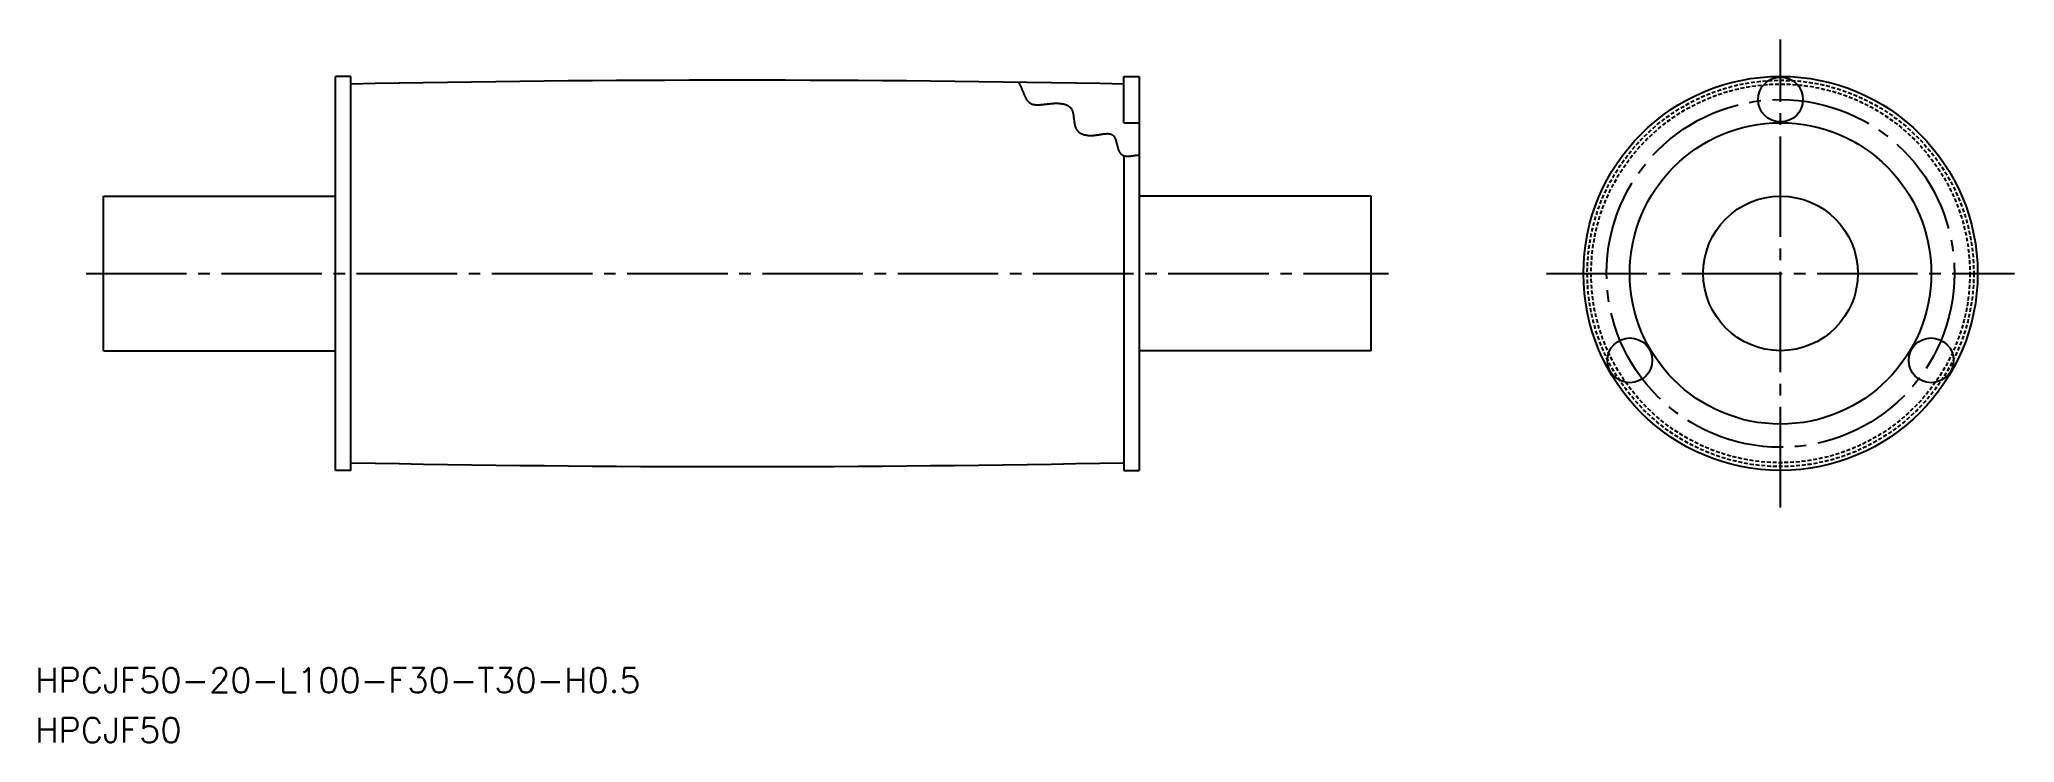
# Model space of a CAD drawing. Extents: x 51 to 306, y 137 to 228.
import ezdxf

# ---------------------------------------------------------------- set-up
doc = ezdxf.new("R2010")
doc.units = 0
doc.linetypes.add('CENTER', pattern=[17.5, 13, -1.5, 1.5, -1.5])
doc.linetypes.add('DASHED', pattern=[0.75, 0.5, -0.25])
doc.layers.get('0').update_dxf_attribs({"linetype": 'CONTINUOUS'})
doc.layers.add('CENTER', color=1, linetype='CENTER')
doc.styles.get("Standard").update_dxf_attribs({"font": 'txt.shx', "bigfont": '@extfont2.shx'})

msp = doc.modelspace()

# ---------------------------------------------------------------- linework, layer by layer
at = {"color": 7, "linetype": 'CONTINUOUS'}
for p, q in [((88.79, 172.43), (88.79, 223.43)), ((90.79, 223.43), (88.79, 223.43)), ((90.79, 172.43), (90.79, 223.43)), ((190.79, 217.43), (190.79, 223.43)), ((190.79, 223.43), (192.79, 223.43)), ((192.79, 223.43), (192.79, 172.43)), ((190.79, 217.43), (192.79, 217.43)), ((190.79, 213.18), (190.79, 172.43)), ((58.79, 207.93), (88.79, 207.93)), ((58.79, 187.93), (58.79, 207.93)), ((222.79, 207.93), (192.79, 207.93)), ((222.79, 187.93), (222.79, 207.93)), ((58.79, 187.93), (88.79, 187.93)), ((222.79, 187.93), (192.79, 187.93)), ((90.79, 172.43), (88.79, 172.43)), ((190.79, 172.43), (192.79, 172.43))]:
    msp.add_line(p, q, dxfattribs=at)
at = {"color": 3}
msp.add_polyline3d([(177.14, 222.66, 0), (177.18, 222.6, 0), (177.21, 222.55, 0), (177.25, 222.49, 0), (177.28, 222.43, 0), (177.31, 222.38, 0), (177.34, 222.32, 0), (177.37, 222.26, 0), (177.4, 222.2, 0), (177.43, 222.14, 0), (177.46, 222.09, 0), (177.49, 222.03, 0), (177.51, 221.97, 0), (177.54, 221.91, 0), (177.57, 221.85, 0), (177.59, 221.8, 0), (177.61, 221.74, 0), (177.64, 221.68, 0), (177.66, 221.62, 0), (177.69, 221.57, 0), (177.71, 221.51, 0), (177.73, 221.45, 0), (177.75, 221.4, 0), (177.78, 221.34, 0), (177.8, 221.29, 0), (177.82, 221.23, 0), (177.84, 221.18, 0), (177.86, 221.13, 0), (177.89, 221.07, 0), (177.91, 221.02, 0), (177.93, 220.97, 0), (177.95, 220.92, 0), (177.98, 220.87, 0), (178, 220.82, 0), (178.02, 220.77, 0), (178.05, 220.72, 0), (178.07, 220.67, 0), (178.1, 220.62, 0), (178.12, 220.58, 0), (178.15, 220.53, 0), (178.17, 220.49, 0), (178.2, 220.45, 0), (178.23, 220.4, 0), (178.26, 220.36, 0), (178.29, 220.32, 0), (178.32, 220.28, 0), (178.35, 220.25, 0), (178.38, 220.21, 0), (178.41, 220.17, 0), (178.45, 220.14, 0), (178.48, 220.11, 0), (178.52, 220.08, 0), (178.56, 220.04, 0), (178.59, 220.02, 0), (178.63, 219.99, 0), (178.68, 219.96, 0), (178.72, 219.94, 0), (178.76, 219.91, 0), (178.81, 219.89, 0), (178.85, 219.87, 0), (178.9, 219.85, 0), (178.95, 219.83, 0), (179, 219.82, 0), (179.06, 219.8, 0), (179.11, 219.79, 0), (179.17, 219.78, 0), (179.23, 219.77, 0), (179.29, 219.77, 0), (179.35, 219.76, 0), (179.41, 219.76, 0), (179.48, 219.75, 0), (179.54, 219.75, 0), (179.61, 219.75, 0), (179.68, 219.75, 0), (179.75, 219.75, 0), (179.82, 219.76, 0), (179.89, 219.76, 0), (179.96, 219.76, 0), (180.04, 219.77, 0), (180.11, 219.77, 0), (180.19, 219.78, 0), (180.27, 219.79, 0), (180.34, 219.8, 0), (180.42, 219.8, 0), (180.5, 219.81, 0), (180.58, 219.82, 0), (180.66, 219.83, 0), (180.74, 219.84, 0), (180.82, 219.85, 0), (180.9, 219.86, 0), (180.98, 219.87, 0), (181.06, 219.88, 0), (181.14, 219.88, 0), (181.22, 219.89, 0), (181.3, 219.9, 0), (181.38, 219.91, 0), (181.47, 219.91, 0), (181.55, 219.92, 0), (181.63, 219.93, 0), (181.71, 219.93, 0), (181.78, 219.94, 0), (181.86, 219.94, 0), (181.94, 219.94, 0), (182.02, 219.94, 0), (182.1, 219.94, 0), (182.17, 219.94, 0), (182.25, 219.94, 0), (182.32, 219.94, 0), (182.4, 219.93, 0), (182.47, 219.93, 0), (182.54, 219.92, 0), (182.61, 219.91, 0), (182.68, 219.9, 0), (182.75, 219.89, 0), (182.82, 219.88, 0), (182.89, 219.87, 0), (182.95, 219.86, 0), (183.02, 219.84, 0), (183.08, 219.83, 0), (183.14, 219.81, 0), (183.21, 219.79, 0), (183.26, 219.77, 0), (183.32, 219.75, 0), (183.38, 219.73, 0), (183.43, 219.7, 0), (183.49, 219.68, 0), (183.54, 219.65, 0), (183.59, 219.62, 0), (183.64, 219.59, 0), (183.68, 219.56, 0), (183.73, 219.53, 0), (183.77, 219.49, 0), (183.81, 219.46, 0), (183.85, 219.42, 0), (183.89, 219.38, 0), (183.92, 219.34, 0), (183.95, 219.29, 0), (183.99, 219.25, 0), (184.01, 219.2, 0), (184.04, 219.16, 0), (184.07, 219.11, 0), (184.09, 219.06, 0), (184.11, 219.01, 0), (184.13, 218.95, 0), (184.15, 218.9, 0), (184.17, 218.84, 0), (184.18, 218.79, 0), (184.2, 218.73, 0), (184.21, 218.67, 0), (184.23, 218.61, 0), (184.24, 218.55, 0), (184.25, 218.49, 0), (184.26, 218.43, 0), (184.27, 218.37, 0), (184.28, 218.31, 0), (184.29, 218.25, 0), (184.3, 218.19, 0), (184.3, 218.12, 0), (184.31, 218.06, 0), (184.32, 218, 0), (184.32, 217.93, 0), (184.33, 217.87, 0), (184.34, 217.8, 0), (184.35, 217.74, 0), (184.35, 217.68, 0), (184.36, 217.61, 0), (184.37, 217.55, 0), (184.38, 217.49, 0), (184.39, 217.43, 0), (184.4, 217.36, 0), (184.41, 217.3, 0), (184.42, 217.24, 0), (184.43, 217.18, 0), (184.44, 217.12, 0), (184.46, 217.06, 0), (184.47, 217.01, 0), (184.49, 216.95, 0), (184.51, 216.89, 0), (184.53, 216.84, 0), (184.55, 216.79, 0), (184.57, 216.73, 0), (184.59, 216.68, 0), (184.62, 216.63, 0), (184.65, 216.58, 0), (184.68, 216.54, 0), (184.71, 216.49, 0), (184.74, 216.45, 0), (184.78, 216.41, 0), (184.81, 216.36, 0), (184.85, 216.32, 0), (184.89, 216.29, 0), (184.93, 216.25, 0), (184.98, 216.21, 0), (185.02, 216.18, 0), (185.07, 216.15, 0), (185.12, 216.12, 0), (185.17, 216.09, 0), (185.22, 216.06, 0), (185.27, 216.03, 0), (185.32, 216.01, 0), (185.38, 215.98, 0), (185.44, 215.96, 0), (185.49, 215.94, 0), (185.55, 215.92, 0), (185.61, 215.9, 0), (185.67, 215.88, 0), (185.73, 215.87, 0), (185.79, 215.85, 0), (185.86, 215.84, 0), (185.92, 215.83, 0), (185.99, 215.82, 0), (186.05, 215.81, 0), (186.12, 215.8, 0), (186.18, 215.79, 0), (186.25, 215.79, 0), (186.32, 215.78, 0), (186.39, 215.78, 0), (186.45, 215.78, 0), (186.52, 215.78, 0), (186.59, 215.78, 0), (186.66, 215.78, 0), (186.73, 215.78, 0), (186.8, 215.79, 0), (186.87, 215.79, 0), (186.94, 215.8, 0), (187.01, 215.8, 0), (187.08, 215.81, 0), (187.15, 215.82, 0), (187.22, 215.83, 0), (187.29, 215.84, 0), (187.36, 215.85, 0), (187.43, 215.86, 0), (187.5, 215.87, 0), (187.57, 215.88, 0), (187.64, 215.89, 0), (187.7, 215.9, 0), (187.77, 215.92, 0), (187.84, 215.93, 0), (187.91, 215.94, 0), (187.97, 215.95, 0), (188.04, 215.96, 0), (188.1, 215.97, 0), (188.17, 215.98, 0), (188.23, 215.99, 0), (188.29, 215.99, 0), (188.36, 216, 0), (188.42, 216.01, 0), (188.48, 216.01, 0), (188.54, 216.01, 0), (188.6, 216.02, 0), (188.65, 216.02, 0), (188.71, 216.02, 0), (188.76, 216.02, 0), (188.82, 216.01, 0), (188.87, 216.01, 0), (188.92, 216, 0), (188.97, 215.99, 0), (189.02, 215.98, 0), (189.07, 215.97, 0), (189.12, 215.96, 0), (189.16, 215.94, 0), (189.21, 215.92, 0), (189.25, 215.9, 0), (189.29, 215.88, 0), (189.33, 215.85, 0), (189.37, 215.82, 0), (189.4, 215.79, 0), (189.44, 215.76, 0), (189.47, 215.72, 0), (189.5, 215.68, 0), (189.53, 215.64, 0), (189.56, 215.6, 0), (189.59, 215.55, 0), (189.61, 215.5, 0), (189.64, 215.45, 0), (189.66, 215.4, 0), (189.68, 215.35, 0), (189.7, 215.29, 0), (189.72, 215.24, 0), (189.74, 215.18, 0), (189.76, 215.12, 0), (189.78, 215.06, 0), (189.8, 215, 0), (189.81, 214.93, 0), (189.83, 214.87, 0), (189.85, 214.81, 0), (189.86, 214.74, 0), (189.88, 214.68, 0), (189.9, 214.61, 0), (189.91, 214.55, 0), (189.93, 214.48, 0), (189.95, 214.42, 0), (189.96, 214.36, 0), (189.98, 214.29, 0), (190, 214.23, 0), (190.01, 214.17, 0), (190.03, 214.11, 0), (190.05, 214.04, 0), (190.07, 213.98, 0), (190.09, 213.93, 0), (190.12, 213.87, 0), (190.14, 213.81, 0), (190.16, 213.76, 0), (190.19, 213.71, 0), (190.21, 213.66, 0), (190.24, 213.61, 0), (190.27, 213.56, 0), (190.3, 213.52, 0), (190.33, 213.48, 0), (190.36, 213.44, 0), (190.4, 213.4, 0), (190.44, 213.36, 0), (190.48, 213.33, 0), (190.52, 213.3, 0), (190.56, 213.28, 0), (190.6, 213.25, 0), (190.65, 213.23, 0), (190.69, 213.21, 0), (190.74, 213.19, 0), (190.79, 213.17, 0), (190.84, 213.16, 0), (190.89, 213.15, 0), (190.95, 213.14, 0), (191, 213.13, 0), (191.05, 213.12, 0), (191.11, 213.12, 0), (191.17, 213.11, 0), (191.23, 213.11, 0), (191.29, 213.11, 0), (191.35, 213.11, 0), (191.41, 213.11, 0), (191.47, 213.11, 0), (191.53, 213.11, 0), (191.6, 213.12, 0), (191.66, 213.12, 0), (191.72, 213.13, 0), (191.79, 213.14, 0), (191.85, 213.14, 0), (191.92, 213.15, 0), (191.99, 213.16, 0), (192.05, 213.17, 0), (192.12, 213.18, 0), (192.19, 213.19, 0), (192.26, 213.2, 0), (192.32, 213.21, 0), (192.39, 213.22, 0), (192.46, 213.23, 0), (192.53, 213.24, 0), (192.6, 213.25, 0), (192.67, 213.26, 0), (192.73, 213.27, 0), (192.8, 213.27, 0)], dxfattribs=at)
at = {"color": 7, "linetype": 'CONTINUOUS'}
for centre, radius in [((275.75, 197.93), 25.5), ((275.75, 220.43), 2.9), ((275.75, 197.93), 19.5), ((275.75, 197.93), 10), ((256.26, 186.68), 2.9), ((295.23, 186.68), 2.9)]:
    msp.add_circle(centre, radius, dxfattribs=at)
at = {"color": 3, "linetype": 'DASHED'}
for radius in [25, 24.5]:
    msp.add_circle((275.75, 197.93), radius, dxfattribs=at)
at = {"color": 7, "linetype": 'CONTINUOUS'}
for centre, start, end in [((140.79, -2277.32), 88.85412, 91.14588), ((140.79, 2673.18), 268.85412, 271.14588)]:
    msp.add_arc(centre, 2500.25, start, end, dxfattribs=at)
at = {"layer": 'CENTER', "color": 1, "linetype": 'CENTER'}
for p, q in [((275.75, 167.65), (275.75, 228.2)), ((56.54, 197.93), (225.04, 197.93)), ((245.47, 197.93), (306.02, 197.93))]:
    msp.add_line(p, q, dxfattribs=at)
msp.add_circle((275.75, 197.93), 22.5, dxfattribs=at)

# ---------------------------------------------------------------- texts
at = {"color": 7, "linetype": 'CONTINUOUS'}
for s, p in [('HPCJF50-20-L100-F30-T30-H0.5', (49.96, 143.68)), ('HPCJF50', (49.96, 137.22))]:
    msp.add_text(s, height=3.2, dxfattribs=at).set_placement(p)

doc.saveas('drawing.dxf')
